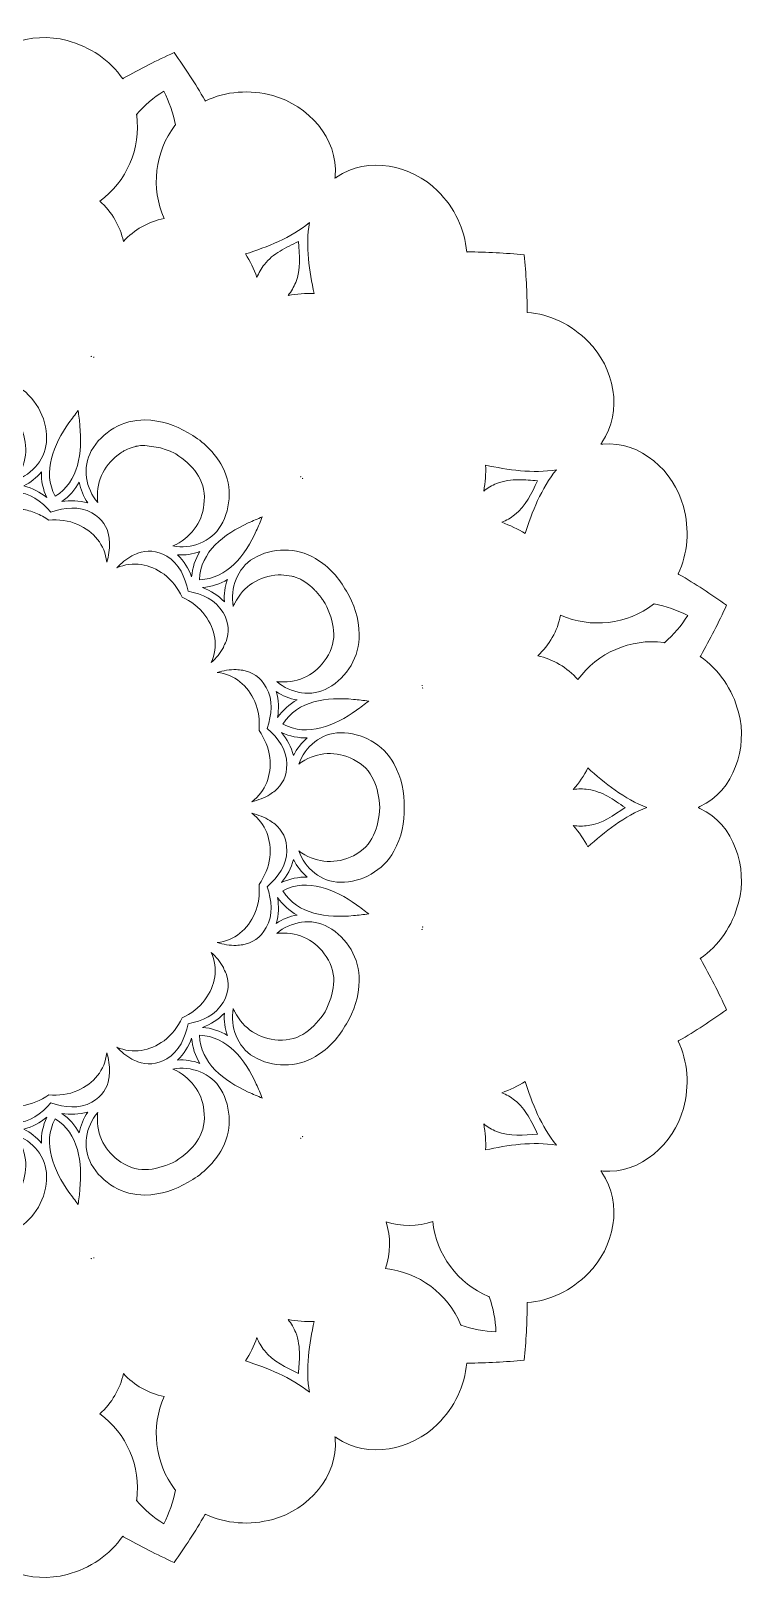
# Model space of a CAD drawing. Header units: inches. Extents: x 55 to 655, y -401 to -5.
# Drawn here: x 257.2 to 344.7, y -401.3 to -212 of the extents above; entities that cross this region are included whole.
import ezdxf

# ---------------------------------------------------------------- set-up
doc = ezdxf.new("R2010")
doc.units = ezdxf.units.IN
doc.header["$MEASUREMENT"] = 0
doc.layers.add('Layer 1', color=7, linetype='Continuous')

# ---------------------------------------------------------------- blocks, each defined once
blk = doc.blocks.new('block 2')
at = {"layer": 'Layer 1', "lineweight": 0}
for points, knots in [([(338.81, -306.77), (338.73, -306.73), (338.66, -306.7), (338.58, -306.67), (338.66, -306.63), (338.73, -306.6), (338.81, -306.56), (343, -304.58), (344.67, -299.37), (343.52, -295.06), (342.77, -292.24), (341.13, -289.81), (338.84, -288.26), (338.86, -288.23), (338.89, -288.2), (338.91, -288.16), (340.05, -286.15), (341.09, -284.1), (342.05, -282), (340.17, -280.66), (338.24, -279.41), (336.25, -278.24), (336.21, -278.22), (336.18, -278.2), (336.14, -278.19), (337.35, -275.7), (337.56, -272.78), (336.79, -269.96), (335.63, -265.65), (331.58, -261.97), (326.97, -262.35), (326.88, -262.35), (326.8, -262.37), (326.71, -262.38), (326.76, -262.31), (326.82, -262.24), (326.86, -262.17), (329.5, -258.36), (328.34, -253.02), (325.19, -249.85), (323.13, -247.79), (320.49, -246.5), (317.73, -246.3), (317.74, -246.27), (317.74, -246.23), (317.74, -246.19), (317.73, -243.88), (317.61, -241.58), (317.38, -239.28), (315.09, -239.06), (312.79, -238.94), (310.48, -238.92), (310.44, -238.92), (310.4, -238.93), (310.36, -238.94), (310.16, -236.17), (308.88, -233.54), (306.81, -231.48), (303.65, -228.33), (298.31, -227.17), (294.49, -229.8), (294.42, -229.85), (294.36, -229.9), (294.29, -229.95), (294.3, -229.87), (294.31, -229.79), (294.32, -229.7), (294.69, -225.08), (291.02, -221.04), (286.71, -219.87), (283.89, -219.11), (280.97, -219.32), (278.48, -220.53), (278.47, -220.49), (278.45, -220.45), (278.43, -220.42), (277.26, -218.43), (276, -216.5), (274.67, -214.62), (272.57, -215.57), (270.51, -216.62), (268.5, -217.76), (268.47, -217.78), (268.44, -217.81), (268.41, -217.83), (266.86, -215.54), (264.43, -213.9), (261.61, -213.15), (257.29, -212), (252.09, -213.66), (250.1, -217.85), (250.06, -217.93), (250.04, -218.01), (250, -218.09), (249.96, -218.01), (249.94, -217.93), (249.9, -217.85), (247.91, -213.66), (242.71, -212), (238.39, -213.15), (235.57, -213.9), (233.14, -215.54), (231.59, -217.83), (231.56, -217.81), (231.53, -217.78), (231.5, -217.76), (229.49, -216.62), (227.43, -215.57), (225.33, -214.62), (224, -216.5), (222.74, -218.43), (221.57, -220.42), (221.55, -220.45), (221.53, -220.49), (221.52, -220.53), (219.03, -219.32), (216.11, -219.11), (213.29, -219.87), (208.98, -221.04), (205.31, -225.08), (205.68, -229.7), (205.69, -229.79), (205.7, -229.87), (205.71, -229.95), (205.64, -229.9), (205.58, -229.85), (205.51, -229.8), (201.69, -227.17), (196.35, -228.33), (193.19, -231.48), (191.12, -233.54), (189.84, -236.17), (189.64, -238.94), (189.6, -238.93), (189.56, -238.92), (189.52, -238.92), (187.21, -238.94), (184.91, -239.06), (182.62, -239.28), (182.39, -241.58), (182.27, -243.88), (182.26, -246.19), (182.26, -246.23), (182.26, -246.27), (182.27, -246.3), (179.51, -246.5), (176.87, -247.79), (174.81, -249.85), (171.66, -253.02), (170.5, -258.36), (173.14, -262.17), (173.18, -262.24), (173.24, -262.31), (173.29, -262.38), (173.2, -262.37), (173.12, -262.35), (173.03, -262.35), (168.42, -261.97), (164.37, -265.65), (163.21, -269.96), (162.44, -272.78), (162.65, -275.7), (163.86, -278.19), (163.82, -278.2), (163.79, -278.22), (163.75, -278.24), (161.76, -279.41), (159.83, -280.66), (157.95, -282), (158.91, -284.1), (159.95, -286.15), (161.09, -288.16), (161.11, -288.2), (161.14, -288.23), (161.16, -288.26), (158.87, -289.81), (157.23, -292.24), (156.48, -295.06), (155.33, -299.37), (157, -304.58), (161.19, -306.56), (161.27, -306.6), (161.34, -306.63), (161.42, -306.67), (161.34, -306.7), (161.27, -306.73), (161.19, -306.77), (157, -308.75), (155.33, -313.96), (156.48, -318.27), (157.23, -321.1), (158.87, -323.53), (161.16, -325.08), (161.14, -325.1), (161.11, -325.13), (161.09, -325.17), (159.95, -327.18), (158.91, -329.24), (157.95, -331.33), (159.83, -332.67), (161.76, -333.93), (163.75, -335.09), (163.79, -335.12), (163.82, -335.13), (163.86, -335.14), (162.65, -337.63), (162.44, -340.55), (163.21, -343.37), (164.37, -347.68), (168.42, -351.36), (173.03, -350.99), (173.12, -350.98), (173.2, -350.97), (173.29, -350.96), (173.24, -351.03), (173.18, -351.09), (173.14, -351.16), (170.5, -354.98), (171.66, -360.32), (174.81, -363.48), (176.87, -365.55), (179.51, -366.83), (182.27, -367.03), (182.26, -367.07), (182.26, -367.11), (182.26, -367.15), (182.27, -369.45), (182.39, -371.76), (182.62, -374.05), (184.91, -374.27), (187.21, -374.39), (189.52, -374.41), (189.56, -374.41), (189.6, -374.41), (189.64, -374.4), (189.84, -377.16), (191.12, -379.79), (193.19, -381.85), (196.35, -385), (201.69, -386.16), (205.51, -383.53), (205.58, -383.48), (205.64, -383.43), (205.71, -383.38), (205.7, -383.46), (205.69, -383.55), (205.68, -383.63), (205.31, -388.25), (208.98, -392.29), (213.29, -393.46), (216.11, -394.22), (219.03, -394.01), (221.52, -392.81), (221.53, -392.84), (221.55, -392.88), (221.57, -392.91), (222.74, -394.91), (224, -396.84), (225.33, -398.72), (227.43, -397.76), (229.49, -396.71), (231.5, -395.58), (231.53, -395.55), (231.56, -395.53), (231.59, -395.5), (233.14, -397.79), (235.57, -399.44), (238.39, -400.19), (242.71, -401.33), (247.91, -399.67), (249.9, -395.48), (249.94, -395.4), (249.96, -395.32), (250, -395.25), (250.04, -395.32), (250.06, -395.4), (250.1, -395.48), (252.09, -399.67), (257.29, -401.33), (261.61, -400.19), (264.43, -399.44), (266.86, -397.79), (268.41, -395.5), (268.44, -395.53), (268.47, -395.55), (268.5, -395.58), (270.51, -396.71), (272.57, -397.76), (274.67, -398.72), (276, -396.84), (277.26, -394.91), (278.43, -392.91), (278.45, -392.88), (278.47, -392.84), (278.48, -392.81), (280.97, -394.01), (283.89, -394.22), (286.71, -393.46), (291.02, -392.29), (294.69, -388.25), (294.32, -383.63), (294.31, -383.55), (294.3, -383.46), (294.29, -383.38), (294.36, -383.43), (294.42, -383.48), (294.49, -383.53), (298.31, -386.16), (303.65, -385), (306.81, -381.85), (308.88, -379.79), (310.16, -377.16), (310.36, -374.4), (310.4, -374.41), (310.44, -374.41), (310.48, -374.41), (312.79, -374.39), (315.09, -374.27), (317.38, -374.05), (317.61, -371.76), (317.73, -369.45), (317.74, -367.15), (317.74, -367.11), (317.74, -367.07), (317.73, -367.03), (320.49, -366.83), (323.13, -365.55), (325.19, -363.48), (328.34, -360.32), (329.5, -354.98), (326.86, -351.16), (326.82, -351.09), (326.76, -351.03), (326.71, -350.96), (326.8, -350.97), (326.88, -350.98), (326.97, -350.99), (331.58, -351.36), (335.63, -347.68), (336.79, -343.37), (337.56, -340.55), (337.35, -337.63), (336.14, -335.14), (336.18, -335.13), (336.21, -335.12), (336.25, -335.09), (338.24, -333.93), (340.17, -332.67), (342.05, -331.33), (341.09, -329.24), (340.05, -327.18), (338.91, -325.17), (338.89, -325.13), (338.86, -325.1), (338.84, -325.08), (341.13, -323.53), (342.77, -321.1), (343.52, -318.27), (344.67, -313.96), (343, -308.75), (338.81, -306.77)], [0, 0, 0, 0, 1, 1, 1, 2, 2, 2, 3, 3, 3, 4, 4, 4, 5, 5, 5, 6, 6, 6, 7, 7, 7, 8, 8, 8, 9, 9, 9, 10, 10, 10, 11, 11, 11, 12, 12, 12, 13, 13, 13, 14, 14, 14, 15, 15, 15, 16, 16, 16, 17, 17, 17, 18, 18, 18, 19, 19, 19, 20, 20, 20, 21, 21, 21, 22, 22, 22, 23, 23, 23, 24, 24, 24, 25, 25, 25, 26, 26, 26, 27, 27, 27, 28, 28, 28, 29, 29, 29, 30, 30, 30, 31, 31, 31, 32, 32, 32, 33, 33, 33, 34, 34, 34, 35, 35, 35, 36, 36, 36, 37, 37, 37, 38, 38, 38, 39, 39, 39, 40, 40, 40, 41, 41, 41, 42, 42, 42, 43, 43, 43, 44, 44, 44, 45, 45, 45, 46, 46, 46, 47, 47, 47, 48, 48, 48, 49, 49, 49, 50, 50, 50, 51, 51, 51, 52, 52, 52, 53, 53, 53, 54, 54, 54, 55, 55, 55, 56, 56, 56, 57, 57, 57, 58, 58, 58, 59, 59, 59, 60, 60, 60, 61, 61, 61, 62, 62, 62, 63, 63, 63, 64, 64, 64, 65, 65, 65, 66, 66, 66, 67, 67, 67, 68, 68, 68, 69, 69, 69, 70, 70, 70, 71, 71, 71, 72, 72, 72, 73, 73, 73, 74, 74, 74, 75, 75, 75, 76, 76, 76, 77, 77, 77, 78, 78, 78, 79, 79, 79, 80, 80, 80, 81, 81, 81, 82, 82, 82, 83, 83, 83, 84, 84, 84, 85, 85, 85, 86, 86, 86, 87, 87, 87, 88, 88, 88, 89, 89, 89, 90, 90, 90, 91, 91, 91, 92, 92, 92, 93, 93, 93, 94, 94, 94, 95, 95, 95, 96, 96, 96, 97, 97, 97, 98, 98, 98, 99, 99, 99, 100, 100, 100, 101, 101, 101, 102, 102, 102, 103, 103, 103, 104, 104, 104, 105, 105, 105, 106, 106, 106, 107, 107, 107, 108, 108, 108, 109, 109, 109, 110, 110, 110, 111, 111, 111, 112, 112, 112, 113, 113, 113, 114, 114, 114, 115, 115, 115, 116, 116, 116, 117, 117, 117, 118, 118, 118, 119, 119, 119, 120, 120, 120, 120]), ([(270.11, -222.27), (270.11, -222.24), (270.1, -222.21), (270.09, -222.18), (271.06, -221.06), (272.17, -220.1), (273.4, -219.34), (274.08, -220.61), (274.56, -221.99), (274.84, -223.45), (274.82, -223.48), (274.8, -223.5), (274.78, -223.52), (272.3, -226.72), (271.8, -231.19), (273.46, -234.85), (271.51, -235.24), (269.79, -236.23), (268.5, -237.64), (268.29, -236.71), (267.93, -235.81), (267.45, -234.98), (266.96, -234.15), (266.34, -233.39), (265.6, -232.74), (268.86, -230.4), (270.66, -226.28), (270.11, -222.27)], [0, 0, 0, 0, 1, 1, 1, 2, 2, 2, 3, 3, 3, 4, 4, 4, 5, 5, 5, 6, 6, 6, 7, 7, 7, 8, 8, 8, 9, 9, 9, 9]), ([(291.74, -244), (290.71, -243.96), (289.65, -244.04), (288.58, -244.23), (288.96, -243.77), (289.27, -243.23), (289.5, -242.66), (290.15, -241.05), (289.95, -239.35), (289.84, -237.65), (289.08, -238.03), (288.31, -238.39), (287.59, -238.82), (286.88, -239.26), (286.22, -239.77), (285.68, -240.45), (285.3, -240.94), (284.99, -241.48), (284.78, -242.04), (284.41, -241.02), (283.95, -240.06), (283.4, -239.18), (285.96, -238.35), (288.96, -237.19), (291.17, -235.36), (290.68, -238.19), (291.18, -241.36), (291.74, -244)], [0, 0, 0, 0, 1, 1, 1, 2, 2, 2, 3, 3, 3, 4, 4, 4, 5, 5, 5, 6, 6, 6, 7, 7, 7, 8, 8, 8, 9, 9, 9, 9]), ([(264.55, -251.7), (264.57, -251.68), (264.57, -251.66), (264.58, -251.64), (264.58, -251.64), (264.58, -251.69), (264.58, -251.69), (264.58, -251.7), (264.57, -251.7), (264.55, -251.7)], [0, 0, 0, 0, 1, 1, 1, 2, 2, 2, 3, 3, 3, 3]), ([(264.85, -251.77), (264.87, -251.75), (264.87, -251.73), (264.89, -251.72), (264.88, -251.74), (264.88, -251.77), (264.88, -251.79), (264.88, -251.79), (264.85, -251.77), (264.85, -251.77)], [0, 0, 0, 0, 1, 1, 1, 2, 2, 2, 3, 3, 3, 3]), ([(255.35, -255.19), (257.69, -256.48), (259.15, -259.08), (259.12, -261.72), (259.1, -264.04), (257.4, -266.05), (255.3, -266.79), (255.38, -266.67), (255.47, -266.56), (255.54, -266.44), (256.81, -264.45), (256.92, -262.22), (255.87, -260.12), (254.65, -257.7), (252.43, -257.08), (250, -256.89), (247.57, -257.08), (245.35, -257.7), (244.13, -260.12), (243.08, -262.22), (243.19, -264.45), (244.46, -266.44), (244.53, -266.56), (244.62, -266.67), (244.7, -266.79), (242.6, -266.05), (240.9, -264.04), (240.88, -261.72), (240.85, -259.08), (242.31, -256.48), (244.65, -255.19), (246.4, -254.23), (248.2, -253.86), (250, -253.92), (251.8, -253.86), (253.6, -254.23), (255.35, -255.19)], [0, 0, 0, 0, 1, 1, 1, 2, 2, 2, 3, 3, 3, 4, 4, 4, 5, 5, 5, 6, 6, 6, 7, 7, 7, 8, 8, 8, 9, 9, 9, 10, 10, 10, 11, 11, 11, 12, 12, 12, 12]), ([(260.17, -268.72), (258.54, -265.73), (259.99, -262.38), (261.85, -259.76), (262.21, -259.26), (262.59, -258.76), (262.97, -258.26), (263.05, -258.88), (263.13, -259.5), (263.18, -260.12), (263.49, -263.32), (263.07, -266.95), (260.17, -268.72)], [0, 0, 0, 0, 1, 1, 1, 2, 2, 2, 3, 3, 3, 4, 4, 4, 4]), ([(265.32, -269.06), (265.32, -269.2), (265.34, -269.34), (265.35, -269.48), (263.9, -267.79), (263.43, -265.2), (264.57, -263.19), (265.87, -260.88), (268.43, -259.36), (271.11, -259.42), (273.1, -259.46), (274.85, -260.04), (276.37, -260.99), (277.96, -261.84), (279.34, -263.06), (280.37, -264.76), (281.76, -267.05), (281.71, -270.03), (280.37, -272.3), (279.2, -274.3), (276.72, -275.19), (274.53, -274.78), (274.66, -274.72), (274.78, -274.67), (274.91, -274.6), (277, -273.51), (278.22, -271.64), (278.35, -269.29), (278.51, -266.58), (276.9, -264.94), (274.89, -263.56), (274.66, -263.45), (274.42, -263.34), (274.19, -263.24), (274.11, -263.2), (274.03, -263.17), (273.95, -263.14), (273.64, -263.02), (273.32, -262.9), (273.01, -262.81), (273.01, -262.81), (271.12, -262.52), (271.12, -262.52), (271, -262.52), (270.88, -262.52), (270.75, -262.53), (270.63, -262.54), (270.51, -262.55), (270.39, -262.57), (270.28, -262.58), (270.17, -262.6), (270.05, -262.63), (270.03, -262.63), (270.01, -262.64), (269.99, -262.64), (269.88, -262.66), (269.77, -262.69), (269.66, -262.73), (269.35, -262.82), (269.05, -262.94), (268.74, -263.1), (268.62, -263.16), (268.5, -263.23), (268.37, -263.31), (268.31, -263.34), (268.25, -263.38), (268.19, -263.42), (266.22, -264.72), (265.21, -266.7), (265.32, -269.06)], [0, 0, 0, 0, 1, 1, 1, 2, 2, 2, 3, 3, 3, 4, 4, 4, 5, 5, 5, 6, 6, 6, 7, 7, 7, 8, 8, 8, 9, 9, 9, 10, 10, 10, 11, 11, 11, 12, 12, 12, 13, 13, 13, 14, 14, 14, 15, 15, 15, 16, 16, 16, 17, 17, 17, 18, 18, 18, 19, 19, 19, 20, 20, 20, 21, 21, 21, 22, 22, 22, 23, 23, 23, 23]), ([(317.48, -273.27), (316.61, -272.71), (315.64, -272.26), (314.63, -271.89), (315.19, -271.68), (315.73, -271.37), (316.21, -270.98), (317.58, -269.92), (318.26, -268.35), (319.01, -266.82), (318.25, -266.77), (317.49, -266.71), (316.74, -266.71), (315.81, -266.71), (314.89, -266.81), (314.01, -267.17), (313.43, -267.4), (312.9, -267.71), (312.44, -268.08), (312.62, -267.02), (312.71, -265.96), (312.67, -264.93), (315.3, -265.49), (318.48, -265.98), (321.3, -265.5), (319.47, -267.71), (318.31, -270.7), (317.48, -273.27)], [0, 0, 0, 0, 1, 1, 1, 2, 2, 2, 3, 3, 3, 4, 4, 4, 5, 5, 5, 6, 6, 6, 7, 7, 7, 8, 8, 8, 9, 9, 9, 9]), ([(256.33, -267.45), (257.17, -267.04), (257.89, -266.46), (258.48, -265.75), (258.46, -266.83), (258.67, -267.89), (259.15, -268.89), (258.32, -268.22), (257.39, -267.71), (256.33, -267.45)], [0, 0, 0, 0, 1, 1, 1, 2, 2, 2, 3, 3, 3, 3]), ([(290.08, -266.34), (290.1, -266.33), (290.12, -266.31), (290.14, -266.3), (290.14, -266.32), (290.12, -266.34), (290.12, -266.35), (290.11, -266.35), (290.1, -266.35), (290.08, -266.34)], [0, 0, 0, 0, 1, 1, 1, 2, 2, 2, 3, 3, 3, 3]), ([(290.31, -266.55), (290.33, -266.54), (290.35, -266.53), (290.37, -266.52), (290.35, -266.54), (290.34, -266.56), (290.32, -266.58), (290.32, -266.57), (290.32, -266.56), (290.31, -266.55)], [0, 0, 0, 0, 1, 1, 1, 2, 2, 2, 3, 3, 3, 3]), ([(259.65, -270.65), (261.33, -270.09), (263.1, -269.87), (264.64, -270.75), (265.91, -271.47), (266.53, -272.48), (266.73, -273.62), (266.75, -273.89), (266.78, -274.16), (266.81, -274.43), (266.82, -275.19), (266.69, -275.98), (266.46, -276.75), (266.23, -274.6), (264.88, -273.03), (262.91, -272.15), (261.8, -271.65), (260.59, -271.53), (259.38, -271.64), (258.89, -271.3), (258.37, -271), (257.81, -270.77), (257.26, -270.54), (256.68, -270.38), (256.08, -270.32), (253.93, -270.1), (251.98, -270.78), (250.7, -272.53), (250.9, -271.73), (251.19, -270.96), (251.59, -270.3), (251.74, -270.1), (251.89, -269.9), (252.03, -269.68), (252.78, -268.8), (253.82, -268.23), (255.28, -268.24), (257.06, -268.25), (258.48, -269.32), (259.65, -270.65)], [0, 0, 0, 0, 1, 1, 1, 2, 2, 2, 3, 3, 3, 4, 4, 4, 5, 5, 5, 6, 6, 6, 7, 7, 7, 8, 8, 8, 9, 9, 9, 10, 10, 10, 11, 11, 11, 12, 12, 12, 13, 13, 13, 13]), ([(263.11, -266.99), (263.27, -267.9), (263.6, -268.77), (264.13, -269.53), (263.07, -269.23), (262.02, -269.21), (260.97, -269.37), (261.88, -268.75), (262.59, -267.93), (263.11, -266.99)], [0, 0, 0, 0, 1, 1, 1, 2, 2, 2, 3, 3, 3, 3]), ([(283.72, -271.97), (284.28, -271.72), (284.86, -271.47), (285.43, -271.23), (285.2, -271.81), (284.95, -272.38), (284.69, -272.95), (283.36, -275.87), (281.18, -278.81), (277.78, -278.89), (277.86, -275.48), (280.8, -273.31), (283.72, -271.97)], [0, 0, 0, 0, 1, 1, 1, 2, 2, 2, 3, 3, 3, 4, 4, 4, 4]), ([(269.51, -275.99), (269.76, -275.89), (270.01, -275.77), (270.26, -275.65), (271.34, -275.26), (272.53, -275.29), (273.78, -276.03), (275.31, -276.93), (276.01, -278.56), (276.37, -280.3), (278.1, -280.65), (279.74, -281.35), (280.64, -282.88), (281.37, -284.14), (281.4, -285.33), (281.02, -286.41), (280.89, -286.66), (280.78, -286.91), (280.68, -287.15), (280.31, -287.82), (279.8, -288.44), (279.21, -288.99), (280.09, -287.01), (279.7, -284.98), (278.44, -283.23), (277.73, -282.24), (276.74, -281.53), (275.64, -281.02), (275.13, -279.93), (274.42, -278.94), (273.44, -278.23), (271.69, -276.97), (269.66, -276.58), (267.68, -277.45), (268.23, -276.87), (268.85, -276.36), (269.51, -275.99)], [0, 0, 0, 0, 1, 1, 1, 2, 2, 2, 3, 3, 3, 4, 4, 4, 5, 5, 5, 6, 6, 6, 7, 7, 7, 8, 8, 8, 9, 9, 9, 10, 10, 10, 11, 11, 11, 12, 12, 12, 12]), ([(276.81, -278.53), (276.43, -277.53), (275.88, -276.63), (275.09, -275.86), (276.02, -275.94), (276.94, -275.79), (277.81, -275.47), (277.25, -276.39), (276.9, -277.42), (276.81, -278.53)], [0, 0, 0, 0, 1, 1, 1, 2, 2, 2, 3, 3, 3, 3]), ([(291.9, -276.3), (293.61, -277.33), (294.83, -278.71), (295.68, -280.29), (296.63, -281.82), (297.21, -283.57), (297.25, -285.56), (297.31, -288.24), (295.78, -290.8), (293.48, -292.09), (291.47, -293.23), (288.88, -292.77), (287.19, -291.31), (287.32, -291.33), (287.47, -291.35), (287.61, -291.35), (289.97, -291.45), (291.95, -290.44), (293.24, -288.48), (294.74, -286.21), (294.16, -283.97), (293.11, -281.78), (293.11, -281.78), (292.86, -281.42), (292.86, -281.42), (292.77, -281.31), (292.69, -281.19), (292.6, -281.08), (292.52, -280.97), (292.43, -280.85), (292.34, -280.74), (292.25, -280.64), (292.16, -280.53), (292.07, -280.42), (291.97, -280.32), (291.88, -280.22), (291.79, -280.12), (291.71, -280.04), (291.63, -279.96), (291.55, -279.89), (291.55, -279.89), (291.42, -279.77), (291.42, -279.77), (291.34, -279.7), (291.26, -279.63), (291.18, -279.57), (291.08, -279.48), (290.97, -279.4), (290.87, -279.32), (290.87, -279.32), (290.3, -278.96), (290.3, -278.96), (290.17, -278.88), (290.03, -278.81), (289.88, -278.75), (289.88, -278.75), (289.44, -278.57), (289.44, -278.57), (289.32, -278.53), (289.18, -278.49), (289.05, -278.46), (289.05, -278.46), (287.74, -278.3), (287.74, -278.3), (287.62, -278.3), (287.5, -278.3), (287.38, -278.31), (285.02, -278.45), (283.16, -279.66), (282.07, -281.75), (282, -281.88), (281.94, -282.01), (281.89, -282.14), (281.48, -279.94), (282.37, -277.47), (284.36, -276.29), (286.64, -274.95), (289.61, -274.91), (291.9, -276.3)], [0, 0, 0, 0, 1, 1, 1, 2, 2, 2, 3, 3, 3, 4, 4, 4, 5, 5, 5, 6, 6, 6, 7, 7, 7, 8, 8, 8, 9, 9, 9, 10, 10, 10, 11, 11, 11, 12, 12, 12, 13, 13, 13, 14, 14, 14, 15, 15, 15, 16, 16, 16, 17, 17, 17, 18, 18, 18, 19, 19, 19, 20, 20, 20, 21, 21, 21, 22, 22, 22, 23, 23, 23, 24, 24, 24, 25, 25, 25, 26, 26, 26, 26]), ([(280.8, -281.58), (280.04, -280.79), (279.13, -280.24), (278.14, -279.85), (279.24, -279.77), (280.27, -279.42), (281.19, -278.86), (280.87, -279.73), (280.73, -280.65), (280.8, -281.58)], [0, 0, 0, 0, 1, 1, 1, 2, 2, 2, 3, 3, 3, 3]), ([(337.32, -283.27), (336.56, -284.49), (335.61, -285.6), (334.49, -286.57), (334.46, -286.57), (334.42, -286.56), (334.39, -286.55), (330.39, -286.01), (326.27, -287.81), (323.93, -291.07), (322.62, -289.58), (320.89, -288.59), (319.02, -288.17), (320.43, -286.88), (321.43, -285.15), (321.82, -283.21), (325.48, -284.86), (329.95, -284.37), (333.14, -281.89), (333.17, -281.87), (333.19, -281.85), (333.21, -281.83), (334.67, -282.1), (336.05, -282.59), (337.32, -283.27)], [0, 0, 0, 0, 1, 1, 1, 2, 2, 2, 3, 3, 3, 4, 4, 4, 5, 5, 5, 6, 6, 6, 7, 7, 7, 8, 8, 8, 8]), ([(282.23, -289.86), (282.5, -289.89), (282.78, -289.91), (283.05, -289.93), (284.18, -290.14), (285.2, -290.76), (285.92, -292.02), (286.79, -293.57), (286.58, -295.34), (286.02, -297.02), (287.34, -298.19), (288.41, -299.61), (288.42, -301.39), (288.44, -302.84), (287.87, -303.89), (286.98, -304.63), (286.77, -304.78), (286.56, -304.93), (286.36, -305.08), (285.7, -305.48), (284.94, -305.77), (284.14, -305.96), (285.89, -304.69), (286.56, -302.74), (286.35, -300.59), (286.22, -299.37), (285.72, -298.27), (285.03, -297.28), (285.13, -296.08), (285.01, -294.87), (284.52, -293.76), (283.63, -291.79), (282.07, -290.44), (279.92, -290.2), (280.69, -289.98), (281.48, -289.84), (282.23, -289.86)], [0, 0, 0, 0, 1, 1, 1, 2, 2, 2, 3, 3, 3, 4, 4, 4, 5, 5, 5, 6, 6, 6, 7, 7, 7, 8, 8, 8, 9, 9, 9, 10, 10, 10, 11, 11, 11, 12, 12, 12, 12]), ([(287.13, -292.54), (287.9, -293.07), (288.77, -293.4), (289.68, -293.55), (288.74, -294.07), (287.92, -294.78), (287.3, -295.69), (287.46, -294.64), (287.44, -293.59), (287.13, -292.54)], [0, 0, 0, 0, 1, 1, 1, 2, 2, 2, 3, 3, 3, 3]), ([(287.95, -296.5), (289.72, -293.59), (293.35, -293.18), (296.55, -293.48), (297.17, -293.54), (297.78, -293.62), (298.41, -293.7), (297.91, -294.08), (297.41, -294.45), (296.9, -294.81), (294.29, -296.67), (290.94, -298.13), (287.95, -296.5)], [0, 0, 0, 0, 1, 1, 1, 2, 2, 2, 3, 3, 3, 4, 4, 4, 4]), ([(304.95, -291.78), (304.93, -291.79), (304.91, -291.8), (304.9, -291.81), (304.89, -291.81), (304.88, -291.8), (304.88, -291.79), (304.9, -291.79), (304.93, -291.79), (304.95, -291.78)], [0, 0, 0, 0, 1, 1, 1, 2, 2, 2, 3, 3, 3, 3]), ([(305.03, -292.08), (305.01, -292.09), (304.99, -292.1), (304.96, -292.11), (304.97, -292.1), (304.97, -292.09), (304.97, -292.08), (304.97, -292.08), (305.03, -292.08), (305.03, -292.08)], [0, 0, 0, 0, 1, 1, 1, 2, 2, 2, 3, 3, 3, 3]), ([(289.22, -300.34), (288.96, -299.28), (288.44, -298.35), (287.78, -297.52), (288.78, -298), (289.84, -298.2), (290.92, -298.18), (290.2, -298.78), (289.62, -299.5), (289.22, -300.34)], [0, 0, 0, 0, 1, 1, 1, 2, 2, 2, 3, 3, 3, 3]), ([(301.47, -312.01), (300.18, -314.36), (297.59, -315.81), (294.94, -315.79), (292.63, -315.77), (290.62, -314.07), (289.88, -311.96), (289.99, -312.05), (290.11, -312.13), (290.23, -312.21), (292.22, -313.47), (294.44, -313.59), (296.54, -312.54), (298.97, -311.32), (299.59, -309.09), (299.78, -306.67), (299.59, -304.24), (298.97, -302.02), (296.54, -300.8), (294.44, -299.74), (292.22, -299.86), (290.23, -301.13), (290.11, -301.2), (289.99, -301.28), (289.88, -301.37), (290.62, -299.26), (292.63, -297.57), (294.94, -297.55), (297.59, -297.52), (300.18, -298.97), (301.47, -301.32), (302.44, -303.06), (302.8, -304.87), (302.75, -306.67), (302.8, -308.46), (302.44, -310.27), (301.47, -312.01)], [0, 0, 0, 0, 1, 1, 1, 2, 2, 2, 3, 3, 3, 4, 4, 4, 5, 5, 5, 6, 6, 6, 7, 7, 7, 8, 8, 8, 9, 9, 9, 10, 10, 10, 11, 11, 11, 12, 12, 12, 12]), ([(325.14, -311.48), (324.66, -310.57), (324.06, -309.69), (323.36, -308.86), (323.95, -308.96), (324.57, -308.96), (325.18, -308.87), (326.9, -308.63), (328.27, -307.61), (329.69, -306.67), (328.98, -306.2), (328.29, -305.71), (327.55, -305.3), (326.82, -304.9), (326.04, -304.59), (325.18, -304.46), (324.57, -304.38), (323.95, -304.38), (323.36, -304.48), (324.06, -303.65), (324.66, -302.77), (325.14, -301.85), (327.14, -303.66), (329.64, -305.67), (332.34, -306.67), (329.64, -307.66), (327.14, -309.68), (325.14, -311.48)], [0, 0, 0, 0, 1, 1, 1, 2, 2, 2, 3, 3, 3, 4, 4, 4, 5, 5, 5, 6, 6, 6, 7, 7, 7, 8, 8, 8, 9, 9, 9, 9]), ([(284.52, -319.57), (285.01, -318.46), (285.13, -317.26), (285.03, -316.05), (285.72, -315.06), (286.22, -313.96), (286.35, -312.75), (286.56, -310.6), (285.89, -308.65), (284.14, -307.37), (284.94, -307.56), (285.7, -307.85), (286.36, -308.26), (286.56, -308.41), (286.77, -308.56), (286.98, -308.7), (287.87, -309.44), (288.44, -310.49), (288.42, -311.94), (288.41, -313.72), (287.34, -315.15), (286.02, -316.32), (286.58, -318), (286.79, -319.76), (285.92, -321.31), (285.2, -322.57), (284.18, -323.19), (283.05, -323.4), (282.78, -323.42), (282.5, -323.44), (282.23, -323.48), (281.48, -323.49), (280.69, -323.36), (279.92, -323.13), (282.07, -322.9), (283.63, -321.54), (284.52, -319.57)], [0, 0, 0, 0, 1, 1, 1, 2, 2, 2, 3, 3, 3, 4, 4, 4, 5, 5, 5, 6, 6, 6, 7, 7, 7, 8, 8, 8, 9, 9, 9, 10, 10, 10, 11, 11, 11, 12, 12, 12, 12]), ([(289.22, -312.99), (289.62, -313.83), (290.2, -314.56), (290.92, -315.15), (289.84, -315.13), (288.78, -315.34), (287.78, -315.82), (288.44, -314.99), (288.96, -314.06), (289.22, -312.99)], [0, 0, 0, 0, 1, 1, 1, 2, 2, 2, 3, 3, 3, 3]), ([(296.55, -319.85), (293.35, -320.16), (289.72, -319.74), (287.95, -316.83), (290.94, -315.2), (294.29, -316.66), (296.9, -318.52), (297.41, -318.88), (297.91, -319.25), (298.41, -319.64), (297.78, -319.72), (297.17, -319.79), (296.55, -319.85)], [0, 0, 0, 0, 1, 1, 1, 2, 2, 2, 3, 3, 3, 4, 4, 4, 4]), ([(287.3, -317.64), (287.92, -318.55), (288.74, -319.26), (289.68, -319.78), (288.77, -319.93), (287.9, -320.27), (287.13, -320.79), (287.44, -319.74), (287.46, -318.69), (287.3, -317.64)], [0, 0, 0, 0, 1, 1, 1, 2, 2, 2, 3, 3, 3, 3]), ([(295.68, -333.04), (294.83, -334.62), (293.61, -336), (291.9, -337.03), (289.61, -338.42), (286.64, -338.38), (284.36, -337.04), (282.37, -335.86), (281.48, -333.39), (281.89, -331.19), (281.94, -331.32), (282, -331.45), (282.07, -331.58), (283.16, -333.67), (285.02, -334.88), (287.38, -335.02), (290.08, -335.18), (291.73, -333.57), (293.11, -331.56), (294.16, -329.36), (294.74, -327.12), (293.24, -324.85), (291.95, -322.89), (289.97, -321.88), (287.61, -321.98), (287.47, -321.99), (287.32, -322), (287.19, -322.02), (288.88, -320.56), (291.47, -320.1), (293.48, -321.24), (295.78, -322.54), (297.31, -325.1), (297.25, -327.77), (297.21, -329.77), (296.63, -331.51), (295.68, -333.04)], [0, 0, 0, 0, 1, 1, 1, 2, 2, 2, 3, 3, 3, 4, 4, 4, 5, 5, 5, 6, 6, 6, 7, 7, 7, 8, 8, 8, 9, 9, 9, 10, 10, 10, 11, 11, 11, 12, 12, 12, 12]), ([(304.88, -321.54), (304.88, -321.54), (304.89, -321.53), (304.9, -321.52), (304.91, -321.53), (304.93, -321.54), (304.95, -321.55), (304.93, -321.55), (304.9, -321.55), (304.88, -321.54)], [0, 0, 0, 0, 1, 1, 1, 2, 2, 2, 3, 3, 3, 3]), ([(304.96, -321.22), (304.99, -321.23), (305.01, -321.24), (305.03, -321.25), (305.03, -321.25), (304.97, -321.25), (304.97, -321.25), (304.97, -321.24), (304.97, -321.23), (304.96, -321.22)], [0, 0, 0, 0, 1, 1, 1, 2, 2, 2, 3, 3, 3, 3]), ([(270.26, -337.68), (270.01, -337.56), (269.76, -337.45), (269.51, -337.34), (268.85, -336.98), (268.23, -336.47), (267.68, -335.88), (269.66, -336.76), (271.69, -336.37), (273.44, -335.1), (274.42, -334.39), (275.13, -333.4), (275.64, -332.31), (276.74, -331.8), (277.73, -331.09), (278.44, -330.1), (279.7, -328.35), (280.09, -326.33), (279.21, -324.34), (279.8, -324.9), (280.31, -325.51), (280.68, -326.18), (280.78, -326.42), (280.89, -326.67), (281.02, -326.92), (281.4, -328.01), (281.37, -329.2), (280.64, -330.45), (279.74, -331.98), (278.1, -332.68), (276.37, -333.04), (276.01, -334.77), (275.31, -336.41), (273.78, -337.31), (272.53, -338.04), (271.34, -338.07), (270.26, -337.68)], [0, 0, 0, 0, 1, 1, 1, 2, 2, 2, 3, 3, 3, 4, 4, 4, 5, 5, 5, 6, 6, 6, 7, 7, 7, 8, 8, 8, 9, 9, 9, 10, 10, 10, 11, 11, 11, 12, 12, 12, 12]), ([(281.19, -334.47), (280.27, -333.92), (279.24, -333.56), (278.14, -333.48), (279.13, -333.1), (280.04, -332.55), (280.8, -331.76), (280.73, -332.68), (280.87, -333.6), (281.19, -334.47)], [0, 0, 0, 0, 1, 1, 1, 2, 2, 2, 3, 3, 3, 3]), ([(276.81, -334.8), (276.9, -335.91), (277.25, -336.94), (277.81, -337.86), (276.94, -337.54), (276.02, -337.39), (275.09, -337.47), (275.88, -336.71), (276.43, -335.8), (276.81, -334.8)], [0, 0, 0, 0, 1, 1, 1, 2, 2, 2, 3, 3, 3, 3]), ([(277.78, -334.44), (281.18, -334.53), (283.36, -337.47), (284.69, -340.38), (284.95, -340.95), (285.2, -341.52), (285.43, -342.1), (284.86, -341.86), (284.28, -341.62), (283.72, -341.36), (280.8, -340.02), (277.86, -337.85), (277.78, -334.44)], [0, 0, 0, 0, 1, 1, 1, 2, 2, 2, 3, 3, 3, 4, 4, 4, 4]), ([(252.03, -343.65), (251.89, -343.44), (251.74, -343.23), (251.59, -343.03), (251.19, -342.37), (250.9, -341.61), (250.7, -340.81), (251.98, -342.56), (253.93, -343.23), (256.08, -343.01), (257.29, -342.89), (258.4, -342.39), (259.38, -341.69), (260.59, -341.8), (261.8, -341.68), (262.91, -341.18), (264.88, -340.3), (266.23, -338.74), (266.46, -336.58), (266.69, -337.35), (266.82, -338.14), (266.81, -338.9), (266.78, -339.17), (266.75, -339.44), (266.73, -339.72), (266.53, -340.85), (265.91, -341.87), (264.64, -342.58), (263.1, -343.46), (261.33, -343.25), (259.65, -342.69), (258.48, -344.01), (257.06, -345.08), (255.28, -345.09), (253.82, -345.1), (252.78, -344.53), (252.03, -343.65)], [0, 0, 0, 0, 1, 1, 1, 2, 2, 2, 3, 3, 3, 4, 4, 4, 5, 5, 5, 6, 6, 6, 7, 7, 7, 8, 8, 8, 9, 9, 9, 10, 10, 10, 11, 11, 11, 12, 12, 12, 12]), ([(268.19, -349.91), (270.46, -351.4), (272.69, -350.83), (274.89, -349.78), (276.9, -348.4), (278.51, -346.75), (278.35, -344.04), (278.22, -341.69), (277, -339.83), (274.91, -338.74), (274.78, -338.67), (274.66, -338.61), (274.53, -338.56), (276.72, -338.14), (279.2, -339.04), (280.37, -341.03), (281.71, -343.3), (281.76, -346.28), (280.37, -348.57), (279.34, -350.27), (277.96, -351.5), (276.37, -352.35), (274.85, -353.29), (273.1, -353.88), (271.11, -353.92), (268.43, -353.97), (265.87, -352.45), (264.57, -350.15), (263.43, -348.14), (263.9, -345.55), (265.35, -343.85), (265.34, -343.99), (265.32, -344.13), (265.32, -344.28), (265.21, -346.63), (266.22, -348.62), (268.19, -349.91)], [0, 0, 0, 0, 1, 1, 1, 2, 2, 2, 3, 3, 3, 4, 4, 4, 5, 5, 5, 6, 6, 6, 7, 7, 7, 8, 8, 8, 9, 9, 9, 10, 10, 10, 11, 11, 11, 12, 12, 12, 12]), ([(312.67, -348.41), (312.71, -347.37), (312.62, -346.31), (312.44, -345.25), (312.9, -345.63), (313.43, -345.94), (314.01, -346.17), (315.61, -346.81), (317.32, -346.62), (319.01, -346.51), (318.64, -345.75), (318.28, -344.98), (317.84, -344.26), (317.41, -343.54), (316.9, -342.88), (316.21, -342.35), (315.73, -341.97), (315.19, -341.66), (314.63, -341.45), (315.64, -341.08), (316.61, -340.62), (317.48, -340.07), (318.31, -342.63), (319.47, -345.62), (321.3, -347.83), (318.48, -347.35), (315.3, -347.85), (312.67, -348.41)], [0, 0, 0, 0, 1, 1, 1, 2, 2, 2, 3, 3, 3, 4, 4, 4, 5, 5, 5, 6, 6, 6, 7, 7, 7, 8, 8, 8, 9, 9, 9, 9]), ([(259.15, -344.44), (258.67, -345.44), (258.46, -346.51), (258.48, -347.59), (257.89, -346.87), (257.17, -346.29), (256.33, -345.89), (257.39, -345.62), (258.32, -345.11), (259.15, -344.44)], [0, 0, 0, 0, 1, 1, 1, 2, 2, 2, 3, 3, 3, 3]), ([(263.11, -346.34), (262.59, -345.41), (261.88, -344.58), (260.97, -343.96), (262.02, -344.13), (263.07, -344.11), (264.13, -343.8), (263.6, -344.57), (263.27, -345.43), (263.11, -346.34)], [0, 0, 0, 0, 1, 1, 1, 2, 2, 2, 3, 3, 3, 3]), ([(263.18, -353.21), (263.13, -353.83), (263.05, -354.45), (262.97, -355.07), (262.59, -354.57), (262.21, -354.08), (261.85, -353.57), (259.99, -350.95), (258.54, -347.61), (260.17, -344.62), (263.07, -346.39), (263.49, -350.02), (263.18, -353.21)], [0, 0, 0, 0, 1, 1, 1, 2, 2, 2, 3, 3, 3, 4, 4, 4, 4]), ([(244.65, -358.14), (242.31, -356.85), (240.85, -354.25), (240.88, -351.61), (240.9, -349.3), (242.6, -347.29), (244.7, -346.55), (244.62, -346.66), (244.53, -346.77), (244.46, -346.89), (243.19, -348.88), (243.08, -351.11), (244.13, -353.21), (245.35, -355.64), (247.57, -356.26), (250, -356.45), (252.43, -356.26), (254.65, -355.64), (255.87, -353.21), (256.92, -351.11), (256.81, -348.88), (255.54, -346.89), (255.47, -346.77), (255.38, -346.66), (255.3, -346.55), (257.4, -347.29), (259.1, -349.3), (259.12, -351.61), (259.15, -354.25), (257.69, -356.85), (255.35, -358.14), (253.6, -359.1), (251.8, -359.47), (250, -359.41), (248.2, -359.47), (246.4, -359.1), (244.65, -358.14)], [0, 0, 0, 0, 1, 1, 1, 2, 2, 2, 3, 3, 3, 4, 4, 4, 5, 5, 5, 6, 6, 6, 7, 7, 7, 8, 8, 8, 9, 9, 9, 10, 10, 10, 11, 11, 11, 12, 12, 12, 12]), ([(290.14, -347.03), (290.12, -347.02), (290.1, -347), (290.08, -346.99), (290.1, -346.98), (290.11, -346.98), (290.12, -346.98), (290.12, -347), (290.14, -347.02), (290.14, -347.03)], [0, 0, 0, 0, 1, 1, 1, 2, 2, 2, 3, 3, 3, 3]), ([(290.37, -346.81), (290.35, -346.8), (290.33, -346.79), (290.31, -346.78), (290.32, -346.77), (290.32, -346.76), (290.32, -346.75), (290.34, -346.77), (290.35, -346.79), (290.37, -346.81)], [0, 0, 0, 0, 1, 1, 1, 2, 2, 2, 3, 3, 3, 3]), ([(309.61, -369.7), (308.09, -365.95), (304.46, -363.29), (300.47, -362.89), (301.11, -361.01), (301.1, -359.02), (300.53, -357.2), (302.35, -357.77), (304.35, -357.77), (306.23, -357.14), (306.62, -361.13), (309.28, -364.75), (313.03, -366.28), (313.06, -366.29), (313.09, -366.3), (313.12, -366.31), (313.61, -367.71), (313.88, -369.15), (313.93, -370.59), (312.49, -370.55), (311.05, -370.28), (309.65, -369.79), (309.63, -369.76), (309.62, -369.73), (309.61, -369.7)], [0, 0, 0, 0, 1, 1, 1, 2, 2, 2, 3, 3, 3, 4, 4, 4, 5, 5, 5, 6, 6, 6, 7, 7, 7, 8, 8, 8, 8]), ([(264.89, -361.62), (264.87, -361.6), (264.87, -361.58), (264.85, -361.57), (264.86, -361.56), (264.87, -361.55), (264.88, -361.54), (264.88, -361.57), (264.88, -361.59), (264.89, -361.62)], [0, 0, 0, 0, 1, 1, 1, 2, 2, 2, 3, 3, 3, 3]), ([(264.58, -361.64), (264.58, -361.64), (264.58, -361.7), (264.58, -361.7), (264.57, -361.68), (264.57, -361.65), (264.55, -361.63), (264.57, -361.63), (264.58, -361.64), (264.58, -361.64)], [0, 0, 0, 0, 1, 1, 1, 2, 2, 2, 3, 3, 3, 3]), ([(291.17, -377.97), (288.96, -376.14), (285.96, -374.98), (283.4, -374.15), (283.95, -373.28), (284.41, -372.31), (284.78, -371.3), (284.99, -371.86), (285.3, -372.39), (285.68, -372.88), (286.75, -374.24), (288.32, -374.93), (289.84, -375.68), (289.89, -374.92), (289.96, -374.16), (289.96, -373.41), (289.96, -372.48), (289.86, -371.56), (289.5, -370.67), (289.27, -370.1), (288.96, -369.57), (288.58, -369.1), (289.65, -369.29), (290.71, -369.38), (291.74, -369.33), (291.18, -371.97), (290.68, -375.14), (291.17, -377.97)], [0, 0, 0, 0, 1, 1, 1, 2, 2, 2, 3, 3, 3, 4, 4, 4, 5, 5, 5, 6, 6, 6, 7, 7, 7, 8, 8, 8, 9, 9, 9, 9]), ([(270.09, -391.15), (270.1, -391.12), (270.11, -391.09), (270.11, -391.06), (270.66, -387.05), (268.86, -382.94), (265.6, -380.6), (267.08, -379.28), (268.08, -377.56), (268.5, -375.69), (269.14, -376.4), (269.9, -377), (270.73, -377.47), (271.57, -377.95), (272.49, -378.29), (273.46, -378.49), (271.8, -382.15), (272.3, -386.61), (274.78, -389.81), (274.8, -389.83), (274.82, -389.86), (274.84, -389.88), (274.56, -391.34), (274.08, -392.72), (273.4, -393.99), (272.17, -393.23), (271.06, -392.28), (270.09, -391.15)], [0, 0, 0, 0, 1, 1, 1, 2, 2, 2, 3, 3, 3, 4, 4, 4, 5, 5, 5, 6, 6, 6, 7, 7, 7, 8, 8, 8, 9, 9, 9, 9])]:
    blk.add_open_spline(points, degree=3, knots=knots, dxfattribs=at)

msp = doc.modelspace()

# ---------------------------------------------------------------- block references
at = {"layer": 'Layer 1'}
msp.add_blockref('block 2', (0, 0), dxfattribs=at)

doc.saveas('drawing.dxf')
